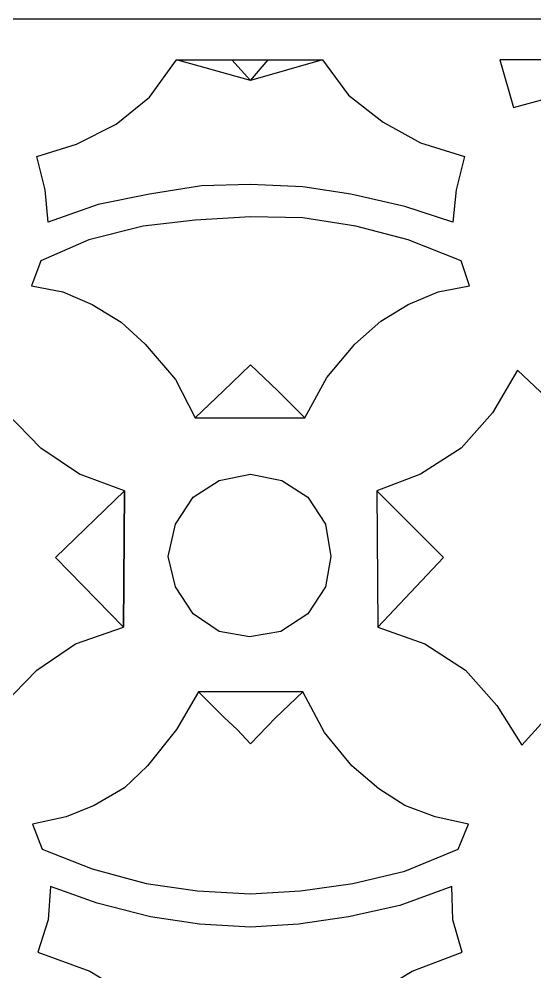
# Model space of a CAD drawing. Header units: centimetres. Extents: x 19.07 to 27, y -8.23 to -0.65.
# Drawn here: x 22.308 to 23.929, y -3.652 to -0.654 of the extents above; entities that cross this region are included whole.
import ezdxf

# ---------------------------------------------------------------- set-up
doc = ezdxf.new("R2010")
doc.units = ezdxf.units.CM
doc.header["$MEASUREMENT"] = 0
doc.layers.add('layer 1', color=7, linetype='Continuous')

msp = doc.modelspace()

# ---------------------------------------------------------------- linework, layer by layer
at = {"layer": 'layer 1', "color": 250, "lineweight": 30}
for points, knots in [([(26.99977, -8.22921), (26.99977, -8.22921), (19.06791, -8.22921), (19.06791, -8.22921), (19.06791, -8.22921), (19.06791, -8.22921), (19.06791, -0.65446), (19.06791, -0.65446), (19.06791, -0.65446), (19.06791, -0.65446), (26.99977, -0.65446), (26.99977, -0.65446), (26.99977, -0.65446), (26.99977, -0.65446), (26.99977, -8.22921), (26.99977, -8.22921)], [0, 0, 0, 0, 0.2, 0.2, 0.2, 0.2, 0.4, 0.4, 0.4, 0.4, 0.6, 0.6, 0.6, 0.6, 1, 1, 1, 1]), ([(22.80286, -0.78223), (22.80286, -0.78223), (22.71768, -0.90018), (22.71768, -0.90018), (22.71768, -0.90018), (22.71768, -0.90018), (22.61284, -0.98536), (22.61284, -0.98536), (22.61284, -0.98536), (22.61284, -0.98536), (22.48834, -1.0476), (22.48834, -1.0476), (22.48834, -1.0476), (22.48834, -1.0476), (22.36384, -1.08691), (22.36384, -1.08691), (22.36384, -1.08691), (22.36384, -1.08691), (22.39005, -1.19177), (22.39005, -1.19177), (22.39005, -1.19177), (22.39005, -1.19177), (22.39988, -1.29333), (22.39988, -1.29333), (22.39988, -1.29333), (22.39988, -1.29333), (22.55714, -1.23763), (22.55714, -1.23763), (22.55714, -1.23763), (22.55714, -1.23763), (22.71768, -1.20487), (22.71768, -1.20487), (22.71768, -1.20487), (22.71768, -1.20487), (22.88149, -1.17866), (22.88149, -1.17866), (22.88149, -1.17866), (22.88149, -1.17866), (23.03548, -1.17537), (23.03548, -1.17537), (23.03548, -1.17537), (23.03548, -1.17537), (23.19929, -1.18194), (23.19929, -1.18194), (23.19929, -1.18194), (23.19929, -1.18194), (23.35, -1.20487), (23.35, -1.20487), (23.35, -1.20487), (23.35, -1.20487), (23.52036, -1.24419), (23.52036, -1.24419), (23.52036, -1.24419), (23.52036, -1.24419), (23.67107, -1.29333), (23.67107, -1.29333), (23.67107, -1.29333), (23.67107, -1.29333), (23.6809, -1.19177), (23.6809, -1.19177), (23.6809, -1.19177), (23.6809, -1.19177), (23.70711, -1.08691), (23.70711, -1.08691), (23.70711, -1.08691), (23.70711, -1.08691), (23.56951, -1.04433), (23.56951, -1.04433), (23.56951, -1.04433), (23.56951, -1.04433), (23.45156, -0.97881), (23.45156, -0.97881), (23.45156, -0.97881), (23.45156, -0.97881), (23.34345, -0.89362), (23.34345, -0.89362), (23.34345, -0.89362), (23.34345, -0.89362), (23.26154, -0.78223), (23.26154, -0.78223), (23.26154, -0.78223), (23.26154, -0.78223), (22.80286, -0.78223), (22.80286, -0.78223)], [0, 0, 0, 0, 0.0454545, 0.0454545, 0.0454545, 0.0454545, 0.0909091, 0.0909091, 0.0909091, 0.0909091, 0.1363636, 0.1363636, 0.1363636, 0.1363636, 0.1818182, 0.1818182, 0.1818182, 0.1818182, 0.2272727, 0.2272727, 0.2272727, 0.2272727, 0.2727273, 0.2727273, 0.2727273, 0.2727273, 0.3181818, 0.3181818, 0.3181818, 0.3181818, 0.3636364, 0.3636364, 0.3636364, 0.3636364, 0.4090909, 0.4090909, 0.4090909, 0.4090909, 0.4545455, 0.4545455, 0.4545455, 0.4545455, 0.5, 0.5, 0.5, 0.5, 0.5454545, 0.5454545, 0.5454545, 0.5454545, 0.5909091, 0.5909091, 0.5909091, 0.5909091, 0.6363636, 0.6363636, 0.6363636, 0.6363636, 0.6818182, 0.6818182, 0.6818182, 0.6818182, 0.7272727, 0.7272727, 0.7272727, 0.7272727, 0.7727273, 0.7727273, 0.7727273, 0.7727273, 0.8181818, 0.8181818, 0.8181818, 0.8181818, 0.8636364, 0.8636364, 0.8636364, 0.8636364, 0.9090909, 0.9090909, 0.9090909, 0.9090909, 1, 1, 1, 1]), ([(23.03548, -0.84776), (23.03548, -0.84776), (22.9765, -0.78223), (22.9765, -0.78223), (22.9765, -0.78223), (22.9765, -0.78223), (22.80286, -0.78223), (22.80286, -0.78223), (22.80286, -0.78223), (22.80286, -0.78223), (23.03548, -0.84776), (23.03548, -0.84776)], [0, 0, 0, 0, 0.25, 0.25, 0.25, 0.25, 0.5, 0.5, 0.5, 0.5, 1, 1, 1, 1]), ([(23.26154, -0.78223), (23.26154, -0.78223), (23.09117, -0.78223), (23.09117, -0.78223), (23.09117, -0.78223), (23.09117, -0.78223), (23.03548, -0.84776), (23.03548, -0.84776), (23.03548, -0.84776), (23.03548, -0.84776), (23.26154, -0.78223), (23.26154, -0.78223)], [0, 0, 0, 0, 0.25, 0.25, 0.25, 0.25, 0.5, 0.5, 0.5, 0.5, 1, 1, 1, 1]), ([(24.03474, -0.78223), (24.03474, -0.78223), (24.07078, -0.89362), (24.07078, -0.89362), (24.07078, -0.89362), (24.07078, -0.89362), (23.96921, -0.90344), (23.96921, -0.90344), (23.96921, -0.90344), (23.96921, -0.90344), (23.8611, -0.93294), (23.8611, -0.93294), (23.8611, -0.93294), (23.8611, -0.93294), (23.81851, -0.78223), (23.81851, -0.78223), (23.81851, -0.78223), (23.81851, -0.78223), (24.03474, -0.78223), (24.03474, -0.78223)], [0, 0, 0, 0, 0.1666667, 0.1666667, 0.1666667, 0.1666667, 0.3333333, 0.3333333, 0.3333333, 0.3333333, 0.5, 0.5, 0.5, 0.5, 0.6666667, 0.6666667, 0.6666667, 0.6666667, 1, 1, 1, 1]), ([(22.86183, -1.90927), (22.86183, -1.90927), (22.79958, -1.78805), (22.79958, -1.78805), (22.79958, -1.78805), (22.79958, -1.78805), (22.70457, -1.67665), (22.70457, -1.67665), (22.70457, -1.67665), (22.70457, -1.67665), (22.62922, -1.60785), (22.62922, -1.60785), (22.62922, -1.60785), (22.62922, -1.60785), (22.53748, -1.55214), (22.53748, -1.55214), (22.53748, -1.55214), (22.53748, -1.55214), (22.44575, -1.51283), (22.44575, -1.51283), (22.44575, -1.51283), (22.44575, -1.51283), (22.34746, -1.49318), (22.34746, -1.49318), (22.34746, -1.49318), (22.34746, -1.49318), (22.37694, -1.41455), (22.37694, -1.41455), (22.37694, -1.41455), (22.37694, -1.41455), (22.52765, -1.34903), (22.52765, -1.34903), (22.52765, -1.34903), (22.52765, -1.34903), (22.69802, -1.30644), (22.69802, -1.30644), (22.69802, -1.30644), (22.69802, -1.30644), (22.86183, -1.28678), (22.86183, -1.28678), (22.86183, -1.28678), (22.86183, -1.28678), (23.03548, -1.27695), (23.03548, -1.27695), (23.03548, -1.27695), (23.03548, -1.27695), (23.19929, -1.28023), (23.19929, -1.28023), (23.19929, -1.28023), (23.19929, -1.28023), (23.36638, -1.30644), (23.36638, -1.30644), (23.36638, -1.30644), (23.36638, -1.30644), (23.53019, -1.34903), (23.53019, -1.34903), (23.53019, -1.34903), (23.53019, -1.34903), (23.69728, -1.41455), (23.69728, -1.41455), (23.69728, -1.41455), (23.69728, -1.41455), (23.72349, -1.49318), (23.72349, -1.49318), (23.72349, -1.49318), (23.72349, -1.49318), (23.62521, -1.51283), (23.62521, -1.51283), (23.62521, -1.51283), (23.62521, -1.51283), (23.53019, -1.55214), (23.53019, -1.55214), (23.53019, -1.55214), (23.53019, -1.55214), (23.44501, -1.60458), (23.44501, -1.60458), (23.44501, -1.60458), (23.44501, -1.60458), (23.3631, -1.67665), (23.3631, -1.67665), (23.3631, -1.67665), (23.3631, -1.67665), (23.27464, -1.7815), (23.27464, -1.7815), (23.27464, -1.7815), (23.27464, -1.7815), (23.20584, -1.90927), (23.20584, -1.90927), (23.20584, -1.90927), (23.20584, -1.90927), (22.86183, -1.90927), (22.86183, -1.90927), (22.86183, -1.90927), (22.86183, -1.90927), (22.95029, -1.82409), (22.95029, -1.82409), (22.95029, -1.82409), (22.95029, -1.82409), (23.03548, -1.74218), (23.03548, -1.74218), (23.03548, -1.74218), (23.03548, -1.74218), (23.12066, -1.82409), (23.12066, -1.82409), (23.12066, -1.82409), (23.12066, -1.82409), (23.20584, -1.90927), (23.20584, -1.90927), (23.20584, -1.90927), (23.20584, -1.90927), (22.86183, -1.90927), (22.86183, -1.90927)], [0, 0, 0, 0, 0.0344828, 0.0344828, 0.0344828, 0.0344828, 0.0689655, 0.0689655, 0.0689655, 0.0689655, 0.1034483, 0.1034483, 0.1034483, 0.1034483, 0.137931, 0.137931, 0.137931, 0.137931, 0.1724138, 0.1724138, 0.1724138, 0.1724138, 0.2068966, 0.2068966, 0.2068966, 0.2068966, 0.2413793, 0.2413793, 0.2413793, 0.2413793, 0.2758621, 0.2758621, 0.2758621, 0.2758621, 0.3103448, 0.3103448, 0.3103448, 0.3103448, 0.3448276, 0.3448276, 0.3448276, 0.3448276, 0.3793103, 0.3793103, 0.3793103, 0.3793103, 0.4137931, 0.4137931, 0.4137931, 0.4137931, 0.4482759, 0.4482759, 0.4482759, 0.4482759, 0.4827586, 0.4827586, 0.4827586, 0.4827586, 0.5172414, 0.5172414, 0.5172414, 0.5172414, 0.5517241, 0.5517241, 0.5517241, 0.5517241, 0.5862069, 0.5862069, 0.5862069, 0.5862069, 0.6206897, 0.6206897, 0.6206897, 0.6206897, 0.6551724, 0.6551724, 0.6551724, 0.6551724, 0.6896552, 0.6896552, 0.6896552, 0.6896552, 0.7241379, 0.7241379, 0.7241379, 0.7241379, 0.7586207, 0.7586207, 0.7586207, 0.7586207, 0.7931034, 0.7931034, 0.7931034, 0.7931034, 0.8275862, 0.8275862, 0.8275862, 0.8275862, 0.862069, 0.862069, 0.862069, 0.862069, 0.8965517, 0.8965517, 0.8965517, 0.8965517, 0.9310345, 0.9310345, 0.9310345, 0.9310345, 1, 1, 1, 1]), ([(22.63577, -2.5678), (22.63577, -2.5678), (22.48506, -2.62022), (22.48506, -2.62022), (22.48506, -2.62022), (22.48506, -2.62022), (22.36384, -2.70213), (22.36384, -2.70213), (22.36384, -2.70213), (22.36384, -2.70213), (22.25572, -2.81352), (22.25572, -2.81352), (22.25572, -2.81352), (22.25572, -2.81352), (22.18037, -2.93802), (22.18037, -2.93802), (22.18037, -2.93802), (22.18037, -2.93802), (22.11157, -2.85939), (22.11157, -2.85939), (22.11157, -2.85939), (22.11157, -2.85939), (22.03294, -2.79059), (22.03294, -2.79059), (22.03294, -2.79059), (22.03294, -2.79059), (21.86585, -2.68247), (21.86585, -2.68247), (21.86585, -2.68247), (21.86585, -2.68247), (21.59391, -2.57763), (21.59391, -2.57763), (21.59391, -2.57763), (21.59391, -2.57763), (21.32854, -2.51538), (21.32854, -2.51538), (21.32854, -2.51538), (21.32854, -2.51538), (21.35802, -2.42692), (21.35802, -2.42692), (21.35802, -2.42692), (21.35802, -2.42692), (21.36458, -2.34829), (21.36458, -2.34829), (21.36458, -2.34829), (21.36458, -2.34829), (21.35475, -2.25328), (21.35475, -2.25328), (21.35475, -2.25328), (21.35475, -2.25328), (21.32854, -2.1681), (21.32854, -2.1681), (21.32854, -2.1681), (21.32854, -2.1681), (21.61685, -2.10257), (21.61685, -2.10257), (21.61685, -2.10257), (21.61685, -2.10257), (21.86912, -2.00427), (21.86912, -2.00427), (21.86912, -2.00427), (21.86912, -2.00427), (22.04932, -1.89289), (22.04932, -1.89289), (22.04932, -1.89289), (22.04932, -1.89289), (22.12795, -1.82736), (22.12795, -1.82736), (22.12795, -1.82736), (22.12795, -1.82736), (22.19347, -1.75856), (22.19347, -1.75856), (22.19347, -1.75856), (22.19347, -1.75856), (22.26883, -1.89289), (22.26883, -1.89289), (22.26883, -1.89289), (22.26883, -1.89289), (22.37694, -2.00427), (22.37694, -2.00427), (22.37694, -2.00427), (22.37694, -2.00427), (22.49817, -2.08619), (22.49817, -2.08619), (22.49817, -2.08619), (22.49817, -2.08619), (22.63905, -2.13861), (22.63905, -2.13861), (22.63905, -2.13861), (22.63905, -2.13861), (22.63577, -2.5678), (22.63577, -2.5678)], [0, 0, 0, 0, 0.0416667, 0.0416667, 0.0416667, 0.0416667, 0.0833333, 0.0833333, 0.0833333, 0.0833333, 0.125, 0.125, 0.125, 0.125, 0.1666667, 0.1666667, 0.1666667, 0.1666667, 0.2083333, 0.2083333, 0.2083333, 0.2083333, 0.25, 0.25, 0.25, 0.25, 0.2916667, 0.2916667, 0.2916667, 0.2916667, 0.3333333, 0.3333333, 0.3333333, 0.3333333, 0.375, 0.375, 0.375, 0.375, 0.4166667, 0.4166667, 0.4166667, 0.4166667, 0.4583333, 0.4583333, 0.4583333, 0.4583333, 0.5, 0.5, 0.5, 0.5, 0.5416667, 0.5416667, 0.5416667, 0.5416667, 0.5833333, 0.5833333, 0.5833333, 0.5833333, 0.625, 0.625, 0.625, 0.625, 0.6666667, 0.6666667, 0.6666667, 0.6666667, 0.7083333, 0.7083333, 0.7083333, 0.7083333, 0.75, 0.75, 0.75, 0.75, 0.7916667, 0.7916667, 0.7916667, 0.7916667, 0.8333333, 0.8333333, 0.8333333, 0.8333333, 0.875, 0.875, 0.875, 0.875, 0.9166667, 0.9166667, 0.9166667, 0.9166667, 1, 1, 1, 1]), ([(23.43191, -2.13861), (23.43191, -2.13861), (23.56951, -2.08619), (23.56951, -2.08619), (23.56951, -2.08619), (23.56951, -2.08619), (23.69728, -2.00427), (23.69728, -2.00427), (23.69728, -2.00427), (23.69728, -2.00427), (23.79557, -1.89289), (23.79557, -1.89289), (23.79557, -1.89289), (23.79557, -1.89289), (23.8742, -1.75856), (23.8742, -1.75856), (23.8742, -1.75856), (23.8742, -1.75856), (23.94628, -1.82736), (23.94628, -1.82736), (23.94628, -1.82736), (23.94628, -1.82736), (24.02164, -1.89289), (24.02164, -1.89289), (24.02164, -1.89289), (24.02164, -1.89289), (24.19528, -2.00427), (24.19528, -2.00427), (24.19528, -2.00427), (24.19528, -2.00427), (24.45083, -2.10257), (24.45083, -2.10257), (24.45083, -2.10257), (24.45083, -2.10257), (24.73586, -2.1681), (24.73586, -2.1681), (24.73586, -2.1681), (24.73586, -2.1681), (24.70965, -2.25328), (24.70965, -2.25328), (24.70965, -2.25328), (24.70965, -2.25328), (24.7031, -2.34829), (24.7031, -2.34829), (24.7031, -2.34829), (24.7031, -2.34829), (24.71293, -2.42692), (24.71293, -2.42692), (24.71293, -2.42692), (24.71293, -2.42692), (24.73914, -2.51538), (24.73914, -2.51538), (24.73914, -2.51538), (24.73914, -2.51538), (24.47049, -2.57763), (24.47049, -2.57763), (24.47049, -2.57763), (24.47049, -2.57763), (24.20183, -2.68247), (24.20183, -2.68247), (24.20183, -2.68247), (24.20183, -2.68247), (24.03802, -2.79059), (24.03802, -2.79059), (24.03802, -2.79059), (24.03802, -2.79059), (23.95939, -2.85939), (23.95939, -2.85939), (23.95939, -2.85939), (23.95939, -2.85939), (23.88731, -2.93802), (23.88731, -2.93802), (23.88731, -2.93802), (23.88731, -2.93802), (23.80868, -2.81352), (23.80868, -2.81352), (23.80868, -2.81352), (23.80868, -2.81352), (23.71039, -2.70213), (23.71039, -2.70213), (23.71039, -2.70213), (23.71039, -2.70213), (23.58261, -2.62022), (23.58261, -2.62022), (23.58261, -2.62022), (23.58261, -2.62022), (23.43518, -2.5678), (23.43518, -2.5678), (23.43518, -2.5678), (23.43518, -2.5678), (23.43191, -2.13861), (23.43191, -2.13861), (23.43191, -2.13861), (23.43191, -2.13861), (23.64159, -2.34829), (23.64159, -2.34829), (23.64159, -2.34829), (23.64159, -2.34829), (23.43518, -2.5678), (23.43518, -2.5678), (23.43518, -2.5678), (23.43518, -2.5678), (23.43191, -2.13861), (23.43191, -2.13861)], [0, 0, 0, 0, 0.037037, 0.037037, 0.037037, 0.037037, 0.0740741, 0.0740741, 0.0740741, 0.0740741, 0.1111111, 0.1111111, 0.1111111, 0.1111111, 0.1481481, 0.1481481, 0.1481481, 0.1481481, 0.1851852, 0.1851852, 0.1851852, 0.1851852, 0.2222222, 0.2222222, 0.2222222, 0.2222222, 0.2592593, 0.2592593, 0.2592593, 0.2592593, 0.2962963, 0.2962963, 0.2962963, 0.2962963, 0.3333333, 0.3333333, 0.3333333, 0.3333333, 0.3703704, 0.3703704, 0.3703704, 0.3703704, 0.4074074, 0.4074074, 0.4074074, 0.4074074, 0.4444444, 0.4444444, 0.4444444, 0.4444444, 0.4814815, 0.4814815, 0.4814815, 0.4814815, 0.5185185, 0.5185185, 0.5185185, 0.5185185, 0.5555556, 0.5555556, 0.5555556, 0.5555556, 0.5925926, 0.5925926, 0.5925926, 0.5925926, 0.6296296, 0.6296296, 0.6296296, 0.6296296, 0.6666667, 0.6666667, 0.6666667, 0.6666667, 0.7037037, 0.7037037, 0.7037037, 0.7037037, 0.7407407, 0.7407407, 0.7407407, 0.7407407, 0.7777778, 0.7777778, 0.7777778, 0.7777778, 0.8148148, 0.8148148, 0.8148148, 0.8148148, 0.8518519, 0.8518519, 0.8518519, 0.8518519, 0.8888889, 0.8888889, 0.8888889, 0.8888889, 0.9259259, 0.9259259, 0.9259259, 0.9259259, 1, 1, 1, 1]), ([(23.03548, -2.08619), (23.03548, -2.08619), (22.93719, -2.10585), (22.93719, -2.10585), (22.93719, -2.10585), (22.93719, -2.10585), (22.85528, -2.15827), (22.85528, -2.15827), (22.85528, -2.15827), (22.85528, -2.15827), (22.79958, -2.24345), (22.79958, -2.24345), (22.79958, -2.24345), (22.79958, -2.24345), (22.77665, -2.34502), (22.77665, -2.34502), (22.77665, -2.34502), (22.77665, -2.34502), (22.79958, -2.44003), (22.79958, -2.44003), (22.79958, -2.44003), (22.79958, -2.44003), (22.85528, -2.52521), (22.85528, -2.52521), (22.85528, -2.52521), (22.85528, -2.52521), (22.93719, -2.58091), (22.93719, -2.58091), (22.93719, -2.58091), (22.93719, -2.58091), (23.0322, -2.59729), (23.0322, -2.59729), (23.0322, -2.59729), (23.0322, -2.59729), (23.13049, -2.58091), (23.13049, -2.58091), (23.13049, -2.58091), (23.13049, -2.58091), (23.21567, -2.52521), (23.21567, -2.52521), (23.21567, -2.52521), (23.21567, -2.52521), (23.27137, -2.44003), (23.27137, -2.44003), (23.27137, -2.44003), (23.27137, -2.44003), (23.28775, -2.34502), (23.28775, -2.34502), (23.28775, -2.34502), (23.28775, -2.34502), (23.27137, -2.24345), (23.27137, -2.24345), (23.27137, -2.24345), (23.27137, -2.24345), (23.21567, -2.15827), (23.21567, -2.15827), (23.21567, -2.15827), (23.21567, -2.15827), (23.13376, -2.10585), (23.13376, -2.10585), (23.13376, -2.10585), (23.13376, -2.10585), (23.03548, -2.08619), (23.03548, -2.08619)], [0, 0, 0, 0, 0.0588235, 0.0588235, 0.0588235, 0.0588235, 0.1176471, 0.1176471, 0.1176471, 0.1176471, 0.1764706, 0.1764706, 0.1764706, 0.1764706, 0.2352941, 0.2352941, 0.2352941, 0.2352941, 0.2941176, 0.2941176, 0.2941176, 0.2941176, 0.3529412, 0.3529412, 0.3529412, 0.3529412, 0.4117647, 0.4117647, 0.4117647, 0.4117647, 0.4705882, 0.4705882, 0.4705882, 0.4705882, 0.5294118, 0.5294118, 0.5294118, 0.5294118, 0.5882353, 0.5882353, 0.5882353, 0.5882353, 0.6470588, 0.6470588, 0.6470588, 0.6470588, 0.7058824, 0.7058824, 0.7058824, 0.7058824, 0.7647059, 0.7647059, 0.7647059, 0.7647059, 0.8235294, 0.8235294, 0.8235294, 0.8235294, 0.8823529, 0.8823529, 0.8823529, 0.8823529, 1, 1, 1, 1]), ([(22.63905, -2.13861), (22.63905, -2.13861), (22.42281, -2.34829), (22.42281, -2.34829), (22.42281, -2.34829), (22.42281, -2.34829), (22.63577, -2.5678), (22.63577, -2.5678), (22.63577, -2.5678), (22.63577, -2.5678), (22.63905, -2.13861), (22.63905, -2.13861)], [0, 0, 0, 0, 0.25, 0.25, 0.25, 0.25, 0.5, 0.5, 0.5, 0.5, 1, 1, 1, 1]), ([(23.19929, -2.77093), (23.19929, -2.77093), (23.11411, -2.85284), (23.11411, -2.85284), (23.11411, -2.85284), (23.11411, -2.85284), (23.03548, -2.93474), (23.03548, -2.93474), (23.03548, -2.93474), (23.03548, -2.93474), (22.99288, -2.88888), (22.99288, -2.88888), (22.99288, -2.88888), (22.99288, -2.88888), (22.95357, -2.85284), (22.95357, -2.85284), (22.95357, -2.85284), (22.95357, -2.85284), (22.87166, -2.77093), (22.87166, -2.77093), (22.87166, -2.77093), (22.87166, -2.77093), (23.19929, -2.77093), (23.19929, -2.77093), (23.19929, -2.77093), (23.19929, -2.77093), (23.26809, -2.89871), (23.26809, -2.89871), (23.26809, -2.89871), (23.26809, -2.89871), (23.35327, -3.00355), (23.35327, -3.00355), (23.35327, -3.00355), (23.35327, -3.00355), (23.43846, -3.07562), (23.43846, -3.07562), (23.43846, -3.07562), (23.43846, -3.07562), (23.52036, -3.12805), (23.52036, -3.12805), (23.52036, -3.12805), (23.52036, -3.12805), (23.61538, -3.16408), (23.61538, -3.16408), (23.61538, -3.16408), (23.61538, -3.16408), (23.72022, -3.18702), (23.72022, -3.18702), (23.72022, -3.18702), (23.72022, -3.18702), (23.68746, -3.26565), (23.68746, -3.26565), (23.68746, -3.26565), (23.68746, -3.26565), (23.52036, -3.33445), (23.52036, -3.33445), (23.52036, -3.33445), (23.52036, -3.33445), (23.35655, -3.37377), (23.35655, -3.37377), (23.35655, -3.37377), (23.35655, -3.37377), (23.19274, -3.3967), (23.19274, -3.3967), (23.19274, -3.3967), (23.19274, -3.3967), (23.03548, -3.40653), (23.03548, -3.40653), (23.03548, -3.40653), (23.03548, -3.40653), (22.86839, -3.3967), (22.86839, -3.3967), (22.86839, -3.3967), (22.86839, -3.3967), (22.70785, -3.37377), (22.70785, -3.37377), (22.70785, -3.37377), (22.70785, -3.37377), (22.53748, -3.3279), (22.53748, -3.3279), (22.53748, -3.3279), (22.53748, -3.3279), (22.38022, -3.26565), (22.38022, -3.26565), (22.38022, -3.26565), (22.38022, -3.26565), (22.35073, -3.18702), (22.35073, -3.18702), (22.35073, -3.18702), (22.35073, -3.18702), (22.45558, -3.16408), (22.45558, -3.16408), (22.45558, -3.16408), (22.45558, -3.16408), (22.54403, -3.12805), (22.54403, -3.12805), (22.54403, -3.12805), (22.54403, -3.12805), (22.63905, -3.07235), (22.63905, -3.07235), (22.63905, -3.07235), (22.63905, -3.07235), (22.71112, -3.00355), (22.71112, -3.00355), (22.71112, -3.00355), (22.71112, -3.00355), (22.80286, -2.88888), (22.80286, -2.88888), (22.80286, -2.88888), (22.80286, -2.88888), (22.87166, -2.77093), (22.87166, -2.77093), (22.87166, -2.77093), (22.87166, -2.77093), (23.19929, -2.77093), (23.19929, -2.77093)], [0, 0, 0, 0, 0.0333333, 0.0333333, 0.0333333, 0.0333333, 0.0666667, 0.0666667, 0.0666667, 0.0666667, 0.1, 0.1, 0.1, 0.1, 0.1333333, 0.1333333, 0.1333333, 0.1333333, 0.1666667, 0.1666667, 0.1666667, 0.1666667, 0.2, 0.2, 0.2, 0.2, 0.2333333, 0.2333333, 0.2333333, 0.2333333, 0.2666667, 0.2666667, 0.2666667, 0.2666667, 0.3, 0.3, 0.3, 0.3, 0.3333333, 0.3333333, 0.3333333, 0.3333333, 0.3666667, 0.3666667, 0.3666667, 0.3666667, 0.4, 0.4, 0.4, 0.4, 0.4333333, 0.4333333, 0.4333333, 0.4333333, 0.4666667, 0.4666667, 0.4666667, 0.4666667, 0.5, 0.5, 0.5, 0.5, 0.5333333, 0.5333333, 0.5333333, 0.5333333, 0.5666667, 0.5666667, 0.5666667, 0.5666667, 0.6, 0.6, 0.6, 0.6, 0.6333333, 0.6333333, 0.6333333, 0.6333333, 0.6666667, 0.6666667, 0.6666667, 0.6666667, 0.7, 0.7, 0.7, 0.7, 0.7333333, 0.7333333, 0.7333333, 0.7333333, 0.7666667, 0.7666667, 0.7666667, 0.7666667, 0.8, 0.8, 0.8, 0.8, 0.8333333, 0.8333333, 0.8333333, 0.8333333, 0.8666667, 0.8666667, 0.8666667, 0.8666667, 0.9, 0.9, 0.9, 0.9, 0.9333333, 0.9333333, 0.9333333, 0.9333333, 1, 1, 1, 1]), ([(22.87166, -4.00936), (22.87166, -4.00936), (22.78648, -3.86193), (22.78648, -3.86193), (22.78648, -3.86193), (22.78648, -3.86193), (22.73406, -3.79641), (22.73406, -3.79641), (22.73406, -3.79641), (22.73406, -3.79641), (22.67509, -3.73743), (22.67509, -3.73743), (22.67509, -3.73743), (22.67509, -3.73743), (22.53093, -3.64897), (22.53093, -3.64897), (22.53093, -3.64897), (22.53093, -3.64897), (22.36712, -3.59), (22.36712, -3.59), (22.36712, -3.59), (22.36712, -3.59), (22.39988, -3.48844), (22.39988, -3.48844), (22.39988, -3.48844), (22.39988, -3.48844), (22.40643, -3.38359), (22.40643, -3.38359), (22.40643, -3.38359), (22.40643, -3.38359), (22.55386, -3.43602), (22.55386, -3.43602), (22.55386, -3.43602), (22.55386, -3.43602), (22.72095, -3.47861), (22.72095, -3.47861), (22.72095, -3.47861), (22.72095, -3.47861), (22.87494, -3.50154), (22.87494, -3.50154), (22.87494, -3.50154), (22.87494, -3.50154), (23.03548, -3.51137), (23.03548, -3.51137), (23.03548, -3.51137), (23.03548, -3.51137), (23.18618, -3.50154), (23.18618, -3.50154), (23.18618, -3.50154), (23.18618, -3.50154), (23.34345, -3.47861), (23.34345, -3.47861), (23.34345, -3.47861), (23.34345, -3.47861), (23.50398, -3.44257), (23.50398, -3.44257), (23.50398, -3.44257), (23.50398, -3.44257), (23.6678, -3.38359), (23.6678, -3.38359), (23.6678, -3.38359), (23.6678, -3.38359), (23.67107, -3.48844), (23.67107, -3.48844), (23.67107, -3.48844), (23.67107, -3.48844), (23.70056, -3.59), (23.70056, -3.59), (23.70056, -3.59), (23.70056, -3.59), (23.5433, -3.64897), (23.5433, -3.64897), (23.5433, -3.64897), (23.5433, -3.64897), (23.40242, -3.73416), (23.40242, -3.73416), (23.40242, -3.73416), (23.40242, -3.73416), (23.33689, -3.78985), (23.33689, -3.78985), (23.33689, -3.78985), (23.33689, -3.78985), (23.28447, -3.85865), (23.28447, -3.85865), (23.28447, -3.85865), (23.28447, -3.85865), (23.20257, -4.00936), (23.20257, -4.00936), (23.20257, -4.00936), (23.20257, -4.00936), (23.03548, -3.84555), (23.03548, -3.84555), (23.03548, -3.84555), (23.03548, -3.84555), (22.87166, -4.00936), (22.87166, -4.00936)], [0, 0, 0, 0, 0.04, 0.04, 0.04, 0.04, 0.08, 0.08, 0.08, 0.08, 0.12, 0.12, 0.12, 0.12, 0.16, 0.16, 0.16, 0.16, 0.2, 0.2, 0.2, 0.2, 0.24, 0.24, 0.24, 0.24, 0.28, 0.28, 0.28, 0.28, 0.32, 0.32, 0.32, 0.32, 0.36, 0.36, 0.36, 0.36, 0.4, 0.4, 0.4, 0.4, 0.44, 0.44, 0.44, 0.44, 0.48, 0.48, 0.48, 0.48, 0.52, 0.52, 0.52, 0.52, 0.56, 0.56, 0.56, 0.56, 0.6, 0.6, 0.6, 0.6, 0.64, 0.64, 0.64, 0.64, 0.68, 0.68, 0.68, 0.68, 0.72, 0.72, 0.72, 0.72, 0.76, 0.76, 0.76, 0.76, 0.8, 0.8, 0.8, 0.8, 0.84, 0.84, 0.84, 0.84, 0.88, 0.88, 0.88, 0.88, 0.92, 0.92, 0.92, 0.92, 1, 1, 1, 1])]:
    msp.add_open_spline(points, degree=3, knots=knots, dxfattribs=at)

doc.saveas('drawing.dxf')
